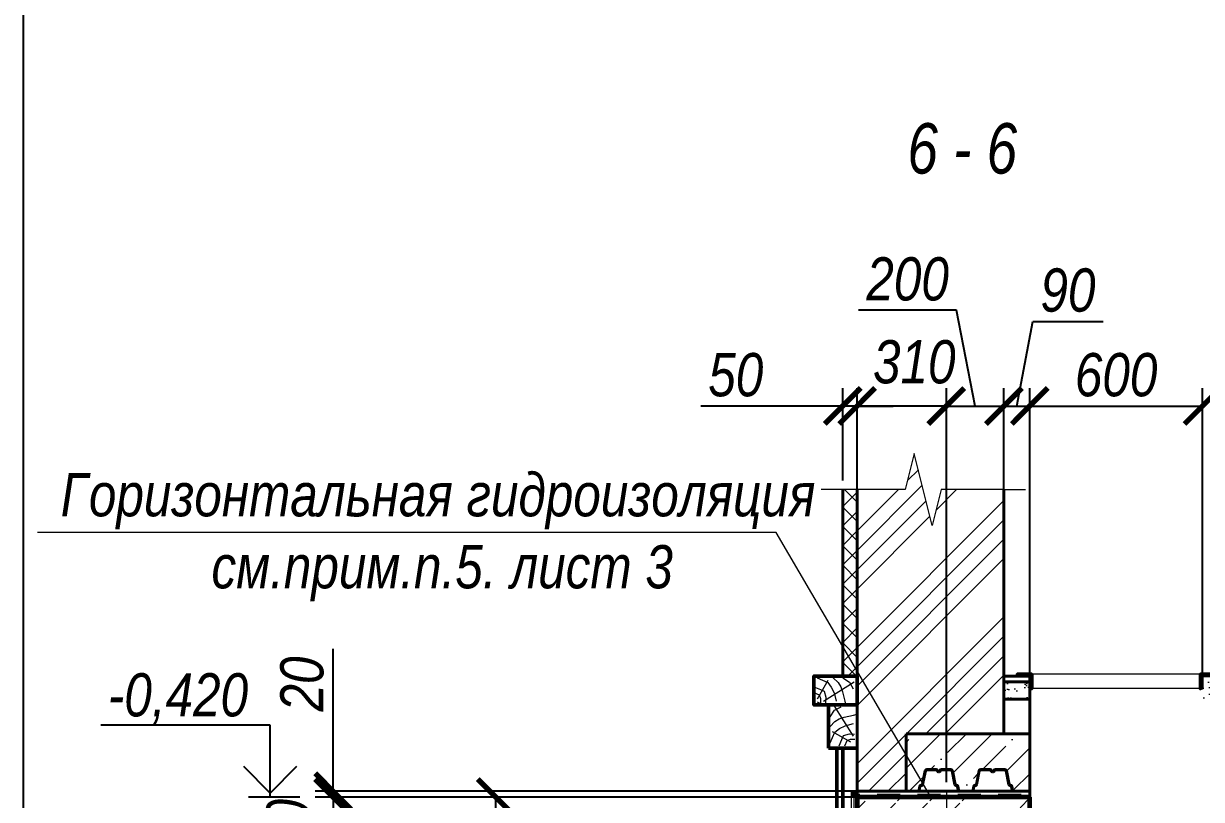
# Model space of a CAD drawing. Header units: millimetres. Extents: x 1582001 to 3303937, y 226471 to 491235.
# Drawn here: x 1878000 to 1886185, y 331470 to 336856 of the extents above; entities that cross this region are included whole.
import ezdxf

# ---------------------------------------------------------------- set-up
doc = ezdxf.new("R2010")
doc.units = ezdxf.units.MM
doc.linetypes.add('CENTER', pattern=[50.8, 31.75, -6.35, 6.35, -6.35])
doc.linetypes.add('CONTI', pattern=[0])
doc.layers.get('Defpoints').update_dxf_attribs({"color": 255, "lineweight": 30})
for name, color, linetype, lineweight in [('A-Wall-G', 22, 'Continuous', 50), ('Монолит', 234, 'Continuous', 60), ('Оси', 251, 'CENTER', 9), ('перекрытия', 7, 'Continuous', 40), ('Размеры', 7, 'Continuous', 18), ('Стены несущие', 7, 'Continuous', 40), ('Штриховка', 252, 'Continuous', 15)]:
    doc.layers.add(name, color=color, linetype=linetype, lineweight=lineweight)
doc.layers.add('Spezifikazia', color=250, linetype='Continuous')
doc.layers.add('Формуляр', color=138, linetype='Continuous')
doc.styles.get("Standard").update_dxf_attribs({"font": 'ARIALNI.TTF', "height": 300})
doc.styles.add('STYLE1', font='ARIALNI.TTF', dxfattribs={"height": 300})
doc.styles.add('Текст', font='ARIALNI.TTF')
doc.dimstyles.new('х2', dxfattribs={"dimscale": 100, "dimtxt": 2.5, "dimasz": 2.5, "dimexe": 1.25, "dimexo": 0.625, "dimtad": 1, "dimdec": 0, "dimlfac": 0.5, "dimtxsty": 'Standard', "dimblk": 'ARCHTICK', "dimcen": 2.5, "dimadec": 0, "dimazin": 0, "dimtfac": 1, "dimtdec": 0, "dimtmove": 0, "dimatfit": 3, "dimfxl": 0, "dimarcsym": 0})

# ---------------------------------------------------------------- blocks, each defined once
blk = doc.blocks.new('_ArchTick')
at = {"color": 0, "linetype": 'ByBlock', "const_width": 0.15}
blk.add_lwpolyline([(-0.5, -0.5), (0.5, 0.5)], dxfattribs=at)
blk = doc.blocks.new('*D2087')
at = {"layer": 'Defpoints', "color": 0, "lineweight": -3, "ltscale": 100, "transparency": 16777216}
for p in [(1883792.6, 331485.8), (1880151.8, 330825.8), (1880619.4, 330825.8)]:
    blk.add_point(p, dxfattribs=at)
at = {"layer": 'Размеры', "color": 0, "lineweight": -2, "ltscale": 100, "transparency": 16777216}
for p, q in [((1883730.1, 331485.8), (1880026.8, 331485.8)), ((1880151.8, 331485.8), (1880151.8, 330825.8)), ((1880556.9, 330825.8), (1880026.8, 330825.8))]:
    blk.add_line(p, q, dxfattribs=at)
at = {"layer": 'Размеры', "color": 0, "lineweight": -2, "ltscale": 100, "transparency": 16777216, "xscale": 250, "yscale": 250, "zscale": 250}
for p, rotation in [((1880151.8, 331485.8), 90), ((1880151.8, 330825.8), 270)]:
    blk.add_blockref('_ArchTick', p, dxfattribs=dict(at, rotation=rotation))
at = {"layer": 'Размеры', "color": 0, "ltscale": 100, "transparency": 16777216, "insert": (1879840, 331185.9), "char_height": 300, "attachment_point": 5, "rotation": 90}
blk.add_mtext('330', dxfattribs=at)
blk = doc.blocks.new('*D2088')
at = {"layer": 'Defpoints', "color": 0, "lineweight": -3, "ltscale": 100, "transparency": 16777216}
for p in [(1880151.8, 331525.8), (1883886.3, 331525.8), (1883886.3, 331485.8)]:
    blk.add_point(p, dxfattribs=at)
at = {"layer": 'Размеры', "color": 0, "lineweight": -2, "ltscale": 100, "transparency": 16777216}
for p, q in [((1880151.8, 331525.8), (1880151.8, 332516.1)), ((1883823.8, 331525.8), (1880026.8, 331525.8)), ((1880151.8, 331485.8), (1880151.8, 331525.8)), ((1883823.8, 331485.8), (1880026.8, 331485.8)), ((1880151.8, 331485.8), (1880151.8, 331235.8))]:
    blk.add_line(p, q, dxfattribs=at)
at = {"layer": 'Размеры', "color": 0, "lineweight": -2, "ltscale": 100, "transparency": 16777216, "xscale": 250, "yscale": 250, "zscale": 250}
for p, rotation in [((1880151.8, 331525.8), 270), ((1880151.8, 331485.8), 90)]:
    blk.add_blockref('_ArchTick', p, dxfattribs=dict(at, rotation=rotation))
at = {"layer": 'Размеры', "color": 0, "ltscale": 100, "transparency": 16777216, "insert": (1879936.1, 332271), "char_height": 300, "attachment_point": 5, "rotation": 90}
blk.add_mtext('20', dxfattribs=at)
blk = doc.blocks.new('*D2091')
at = {"layer": 'Defpoints', "color": 0, "lineweight": -3, "ltscale": 100, "transparency": 16777216}
for p in [(1881281.1, 331485.8), (1883847.5, 331485.8), (1882892.6, 328025.8)]:
    blk.add_point(p, dxfattribs=at)
at = {"layer": 'Размеры', "color": 0, "lineweight": -2, "ltscale": 100, "transparency": 16777216}
for p, q in [((1883785, 331485.8), (1881156.1, 331485.8)), ((1881281.1, 328025.8), (1881281.1, 331485.8)), ((1882830.1, 328025.8), (1881156.1, 328025.8))]:
    blk.add_line(p, q, dxfattribs=at)
at = {"layer": 'Размеры', "color": 0, "lineweight": -2, "ltscale": 100, "transparency": 16777216, "xscale": 250, "yscale": 250, "zscale": 250}
for p, rotation in [((1881281.1, 331485.8), 90), ((1881281.1, 328025.8), 270)]:
    blk.add_blockref('_ArchTick', p, dxfattribs=dict(at, rotation=rotation))
at = {"layer": 'Размеры', "color": 0, "ltscale": 100, "transparency": 16777216, "insert": (1881065.5, 329755.8), "char_height": 300, "attachment_point": 5, "rotation": 90}
blk.add_mtext('1730', dxfattribs=at)
blk = doc.blocks.new('*D2103')
at = {"layer": 'Defpoints', "color": 0, "lineweight": -3, "ltscale": 100, "transparency": 16777216}
for p in [(1884812.6, 334200.7), (1884812.6, 332773.4), (1884412.6, 331525.8)]:
    blk.add_point(p, dxfattribs=at)
at = {"layer": 'Размеры', "color": 0, "lineweight": -2, "ltscale": 100, "transparency": 16777216}
for p, q in [((1884484.3, 334865.7), (1883802.9, 334865.7)), ((1884612.6, 334200.7), (1884484.3, 334865.7)), ((1884412.6, 331588.3), (1884412.6, 334325.7)), ((1884812.6, 332835.9), (1884812.6, 334325.7)), ((1884412.6, 334200.7), (1884812.6, 334200.7))]:
    blk.add_line(p, q, dxfattribs=at)
at = {"layer": 'Размеры', "color": 0, "lineweight": -2, "ltscale": 100, "transparency": 16777216, "xscale": 250, "yscale": 250, "zscale": 250, "rotation": 180}
blk.add_blockref('_ArchTick', (1884412.6, 334200.7), dxfattribs=at)
at = {"layer": 'Размеры', "color": 0, "lineweight": -2, "ltscale": 100, "transparency": 16777216, "xscale": 250, "yscale": 250, "zscale": 250}
blk.add_blockref('_ArchTick', (1884812.6, 334200.7), dxfattribs=at)
at = {"layer": 'Размеры', "color": 0, "ltscale": 100, "transparency": 16777216, "insert": (1884143.6, 335081.4), "char_height": 300, "attachment_point": 5}
blk.add_mtext('200', dxfattribs=at)
blk = doc.blocks.new('*D2104')
at = {"layer": 'Defpoints', "color": 0, "lineweight": -3, "ltscale": 100, "transparency": 16777216}
for p in [(1883792.6, 334200.7), (1883792.6, 333372.4), (1884412.6, 333278.9)]:
    blk.add_point(p, dxfattribs=at)
at = {"layer": 'Размеры', "color": 0, "lineweight": -2, "ltscale": 100, "transparency": 16777216}
for p, q in [((1883792.6, 333434.9), (1883792.6, 334325.7)), ((1884412.6, 333341.4), (1884412.6, 334325.7)), ((1884412.6, 334200.7), (1883792.6, 334200.7))]:
    blk.add_line(p, q, dxfattribs=at)
at = {"layer": 'Размеры', "color": 0, "lineweight": -2, "ltscale": 100, "transparency": 16777216, "xscale": 250, "yscale": 250, "zscale": 250, "rotation": 180}
blk.add_blockref('_ArchTick', (1883792.6, 334200.7), dxfattribs=at)
at = {"layer": 'Размеры', "color": 0, "lineweight": -2, "ltscale": 100, "transparency": 16777216, "xscale": 250, "yscale": 250, "zscale": 250}
blk.add_blockref('_ArchTick', (1884412.6, 334200.7), dxfattribs=at)
at = {"layer": 'Размеры', "color": 0, "ltscale": 100, "transparency": 16777216, "insert": (1884189.7, 334505.9), "char_height": 300, "attachment_point": 5}
blk.add_mtext('310', dxfattribs=at)
blk = doc.blocks.new('*D2105')
at = {"layer": 'Defpoints', "color": 0, "lineweight": -3, "ltscale": 100, "transparency": 16777216}
for p in [(1883692.6, 334200.7), (1883692.6, 333621), (1883792.6, 333621)]:
    blk.add_point(p, dxfattribs=at)
at = {"layer": 'Размеры', "color": 0, "lineweight": -2, "ltscale": 100, "transparency": 16777216}
for p, q in [((1883692.6, 333683.5), (1883692.6, 334325.7)), ((1883792.6, 333683.5), (1883792.6, 334325.7)), ((1883692.6, 334200.7), (1882706, 334200.7)), ((1883792.6, 334200.7), (1883692.6, 334200.7)), ((1883792.6, 334200.7), (1884042.6, 334200.7))]:
    blk.add_line(p, q, dxfattribs=at)
at = {"layer": 'Размеры', "color": 0, "lineweight": -2, "ltscale": 100, "transparency": 16777216, "xscale": 250, "yscale": 250, "zscale": 250}
blk.add_blockref('_ArchTick', (1883692.6, 334200.7), dxfattribs=at)
at = {"layer": 'Размеры', "color": 0, "lineweight": -2, "ltscale": 100, "transparency": 16777216, "xscale": 250, "yscale": 250, "zscale": 250, "rotation": 180}
blk.add_blockref('_ArchTick', (1883792.6, 334200.7), dxfattribs=at)
at = {"layer": 'Размеры', "color": 0, "ltscale": 100, "transparency": 16777216, "insert": (1882949.3, 334416.3), "char_height": 300, "attachment_point": 5}
blk.add_mtext('50', dxfattribs=at)
blk = doc.blocks.new('1')
at = {"layer": 'перекрытия', "lineweight": 40, "ltscale": 100}
for p, q in [((132.3, 142.3), (113.5, 46.8)), ((134, 141.9), (115.3, 46.5)), ((209.6, 151.8), (143.9, 151.8)), ((209.6, 150), (143.9, 150)), ((229.8, 137.8), (225.5, 137.8)), ((229.8, 136), (225.5, 136)), ((311.4, 151.8), (245.6, 151.8)), ((311.4, 150), (245.6, 150)), ((321.2, 141.9), (340, 46.5)), ((323, 142.3), (341.8, 46.8)), ((507.3, 142.3), (488.5, 46.8)), ((509, 141.9), (490.3, 46.5)), ((584.6, 151.8), (518.9, 151.8)), ((584.6, 150), (518.9, 150)), ((604.8, 137.8), (600.5, 137.8)), ((604.8, 136), (600.5, 136)), ((686.4, 151.8), (620.6, 151.8)), ((686.4, 150), (620.6, 150)), ((696.2, 141.9), (715, 46.5)), ((698, 142.3), (716.8, 46.8)), ((0, 1.8), (80.3, 1.8)), ((95, 33.9), (90.3, 10)), ((96.7, 33.5), (92, 9.7)), ((107.4, 41.8), (104.6, 41.8)), ((107.4, 40), (104.6, 40)), ((347.8, 41.8), (350.7, 41.8)), ((347.8, 40), (350.7, 40)), ((358.5, 33.5), (363.2, 9.7)), ((360.3, 33.9), (365, 10)), ((375, 1.8), (455.3, 1.8)), ((375, 0), (455.3, 0)), ((470, 33.9), (465.3, 10)), ((470, 33.9), (465.3, 10)), ((471.7, 33.5), (467, 9.7)), ((471.7, 33.5), (467, 9.7)), ((482.4, 41.8), (479.6, 41.8)), ((482.4, 41.8), (479.6, 41.8)), ((482.4, 40), (479.6, 40)), ((482.4, 40), (479.6, 40)), ((722.8, 41.8), (725.7, 41.8)), ((722.8, 40), (725.7, 40)), ((733.5, 33.5), (738.2, 9.7)), ((735.3, 33.9), (740, 10)), ((750, 1.8), (830.3, 1.8)), ((750, 0), (830.3, 0))]:
    blk.add_line(p, q, dxfattribs=at)
for centre, radius, start, end in [((143.9, 140), 11.8, 90, 168.87383), ((143.9, 140), 10, 90, 168.87383), ((209.6, 142), 9.8, 7.18076, 90), ((209.6, 142), 8, 7.18076, 90), ((225.5, 144), 8, 187.18076, 270), ((225.5, 144), 6.2, 187.18076, 270), ((229.8, 144), 6.2, 270, 352.81924), ((229.8, 144), 8, 270, 352.81924), ((245.6, 142), 9.8, 90, 172.81924), ((245.6, 142), 8, 90, 172.81924), ((311.4, 140), 11.8, 11.12617, 90), ((311.4, 140), 10, 11.12617, 90), ((518.9, 140), 11.8, 90, 168.87383), ((518.9, 140), 10, 90, 168.87383), ((584.6, 142), 9.8, 7.18076, 90), ((584.6, 142), 8, 7.18076, 90), ((600.5, 144), 8, 187.18076, 270), ((600.5, 144), 6.2, 187.18076, 270), ((604.8, 144), 6.2, 270, 352.81924), ((604.8, 144), 8, 270, 352.81924), ((620.6, 142), 9.8, 90, 172.81924), ((620.6, 142), 8, 90, 172.81924), ((686.4, 140), 11.8, 11.12617, 90), ((686.4, 140), 10, 11.12617, 90), ((80.3, 12), 10.2, 270, 348.87383), ((80.3, 12), 12, 270, 348.87383), ((104.6, 32), 9.8, 90, 168.87383), ((104.6, 32), 8, 90, 168.87383), ((107.4, 48), 6.2, 270, 348.87383), ((107.4, 48), 8, 270, 348.87383), ((347.8, 48), 8, 191.12617, 270), ((347.8, 48), 6.2, 191.12617, 270), ((350.7, 32), 9.8, 11.12617, 90), ((350.7, 32), 8, 11.12617, 90), ((375, 12), 12, 191.12617, 270), ((375, 12), 10.2, 191.12617, 270), ((455.3, 12), 10.2, 270, 348.87383), ((455.3, 12), 10.2, 270, 348.87383), ((455.3, 12), 12, 270, 348.87383), ((455.3, 12), 12, 270, 348.87383), ((479.6, 32), 9.8, 90, 168.87383), ((479.6, 32), 9.8, 90, 168.87383), ((479.6, 32), 8, 90, 168.87383), ((479.6, 32), 8, 90, 168.87383), ((482.4, 48), 6.2, 270, 348.87383), ((482.4, 48), 6.2, 270, 348.87383), ((482.4, 48), 8, 270, 348.87383), ((482.4, 48), 8, 270, 348.87383), ((722.8, 48), 8, 191.12617, 270), ((722.8, 48), 6.2, 191.12617, 270), ((725.7, 32), 9.8, 11.12617, 90), ((725.7, 32), 8, 11.12617, 90), ((750, 12), 12, 191.12617, 270), ((750, 12), 10.2, 191.12617, 270)]:
    blk.add_arc(centre, radius, start, end, dxfattribs=at)
blk = doc.blocks.new('*D2111')
at = {"layer": 'Defpoints', "color": 0, "lineweight": -3, "ltscale": 100, "transparency": 16777216}
for p in [(1884992.3, 334200.7), (1884812.6, 332285.8), (1884992.3, 332165.8)]:
    blk.add_point(p, dxfattribs=at)
at = {"layer": 'Размеры', "color": 0, "lineweight": -2, "ltscale": 100, "transparency": 16777216}
for p, q in [((1884902.5, 334200.7), (1885014, 334788.2)), ((1885014, 334788.2), (1885501.4, 334788.2)), ((1884812.6, 332348.3), (1884812.6, 334325.7)), ((1884992.3, 332228.3), (1884992.3, 334325.7)), ((1884812.6, 334200.7), (1884992.3, 334200.7))]:
    blk.add_line(p, q, dxfattribs=at)
at = {"layer": 'Размеры', "color": 0, "lineweight": -2, "ltscale": 100, "transparency": 16777216, "xscale": 250, "yscale": 250, "zscale": 250, "rotation": 180}
blk.add_blockref('_ArchTick', (1884812.6, 334200.7), dxfattribs=at)
at = {"layer": 'Размеры', "color": 0, "lineweight": -2, "ltscale": 100, "transparency": 16777216, "xscale": 250, "yscale": 250, "zscale": 250}
blk.add_blockref('_ArchTick', (1884992.3, 334200.7), dxfattribs=at)
at = {"layer": 'Размеры', "color": 0, "ltscale": 100, "transparency": 16777216, "insert": (1885257.7, 335003.9), "char_height": 300, "attachment_point": 5}
blk.add_mtext('90', dxfattribs=at)
blk = doc.blocks.new('*D2112')
at = {"layer": 'Defpoints', "color": 0, "lineweight": -3, "ltscale": 100, "transparency": 16777216}
for p in [(1886192.3, 334200.7), (1884992.3, 332204.4), (1886192.3, 332204.4)]:
    blk.add_point(p, dxfattribs=at)
at = {"layer": 'Размеры', "color": 0, "lineweight": -2, "ltscale": 100, "transparency": 16777216}
for p, q in [((1884992.3, 332266.9), (1884992.3, 334325.7)), ((1886192.3, 332266.9), (1886192.3, 334325.7)), ((1884992.3, 334200.7), (1886192.3, 334200.7))]:
    blk.add_line(p, q, dxfattribs=at)
at = {"layer": 'Размеры', "color": 0, "lineweight": -2, "ltscale": 100, "transparency": 16777216, "xscale": 250, "yscale": 250, "zscale": 250, "rotation": 180}
blk.add_blockref('_ArchTick', (1884992.3, 334200.7), dxfattribs=at)
at = {"layer": 'Размеры', "color": 0, "lineweight": -2, "ltscale": 100, "transparency": 16777216, "xscale": 250, "yscale": 250, "zscale": 250}
blk.add_blockref('_ArchTick', (1886192.3, 334200.7), dxfattribs=at)
at = {"layer": 'Размеры', "color": 0, "ltscale": 100, "transparency": 16777216, "insert": (1885592.3, 334416.3), "char_height": 300, "attachment_point": 5}
blk.add_mtext('600', dxfattribs=at)

msp = doc.modelspace()

# ---------------------------------------------------------------- hatches: boundary and pattern name
at = {"layer": 'Размеры', "ltscale": 100}
h = msp.add_hatch(dxfattribs=at)
h.set_pattern_fill('ANSI34', color=256, scale=30, style=0)
h.set_pattern_definition([(45, (351703.83, 53182.15), (-404.11153, 404.11153), []), (45, (351838.54, 53182.15), (-404.11153, 404.11153), []), (45, (351973.24, 53182.15), (-404.11153, 404.11153), []), (45, (352107.94, 53182.15), (-404.11153, 404.11153), [])])
h.paths.add_polyline_path([(1883792.6, 331525.8), (1884132.6, 331525.8), (1884132.6, 331925.8), (1884812.6, 331925.8), (1884812.6, 333621), (1884377.6, 333621), (1884315.1, 333371), (1884190.1, 333871), (1884127.6, 333621), (1883792.6, 333621)])
h = msp.add_hatch(dxfattribs=at)
h.set_pattern_fill('ANSI37', color=256, scale=30, style=0)
h.set_pattern_definition([(45, (351703.83, 53182.15), (-67.351921, 67.351921), []), (135, (351703.83, 53182.15), (-67.351921, -67.351921), [])])
h.paths.add_polyline_path([(1883792.6, 333621), (1883692.6, 333621), (1883692.6, 332325.8), (1883792.6, 332325.8)])
h = msp.add_hatch(dxfattribs=at)
h.set_pattern_fill('AR-SAND', color=256, scale=2, style=0)
h.set_pattern_definition([(37.5, (351703.83, 53182.146), (-3.2000626, 97.8826475), [0, -77.216, 0, -86.36, 0, -82.55]), (7.5, (351703.83, 53182.15), (89.904657, 143.36502), [0, -41.656, 0, -69.596, 0, -26.67]), (327.5, (351641.35, 53182.15), (158.198474, 0.287437), [0, -25.4, 0, -91.44, 0, -119.38]), (317.5, (351641.35, 53182.15), (152.71129, 44.585865), [0, -12.7, 0, -59.944, 0, -68.58])])
h.paths.add_polyline_path([(1886192.3, 332285.8), (1886192.3, 332165.8), (1886350.3, 332165.8), (1886350.3, 332285.8)])
h.paths.add_polyline_path([(1884992.3, 332165.8), (1884992.3, 332285.8), (1884812.6, 332285.8), (1884812.6, 332165.8)])
h = msp.add_hatch(dxfattribs=at)
h.set_pattern_fill('ANSI35', color=256, scale=40, style=0)
h.set_pattern_definition([(45, (353062.37, 53182.15), (-179.605122, 179.605122), []), (45, (353241.98, 53182.15), (-179.605122, 179.605122), [317.5, -63.5, 0, -63.5])])
h.paths.add_polyline_path([(1884992.3, 331601.8), (1884992.3, 331925.8), (1884132.6, 331925.8), (1884132.6, 331527.6), (1884212.9, 331527.6), (1884264.6, 331666.3), (1884276.5, 331677.6), (1884446.3, 331677.4), (1884455.6, 331668.1), (1884507.6, 331527.6), (1884587.9, 331527.6), (1884639.9, 331668.1), (1884651.5, 331677.6), (1884819, 331677.6), (1884826.5, 331674.9), (1884882.6, 331527.6), (1884962.9, 331527.6)])
at = {"layer": 'Размеры', "linetype": 'Continuous', "ltscale": 20}
for points in [[(1883792.6, 331485.8), (1883752.6, 331485.8), (1883752.6, 331525.8), (1883792.6, 331485.8)], [(1883792.6, 331485.8), (1883792.6, 331525.8), (1883752.6, 331525.8), (1883792.6, 331485.8)]]:
    msp.add_hatch(color=256, dxfattribs=at).paths.add_polyline_path(points, flags=0)
at = {"layer": 'Размеры', "ltscale": 100}
h = msp.add_hatch(dxfattribs=at)
h.set_pattern_fill('ANSI35', color=256, scale=50, style=0)
h.set_pattern_definition([(45, (351703.83, 53182.15), (-224.5064, 224.5064), []), (45, (351928.34, 53182.15), (-224.5064, 224.5064), [396.875, -79.375, 0, -79.375])])
h.paths.add_polyline_path([(1884412.6, 331443.8), (1884412.6, 330933.8), (1884888.6, 330933.8, -0.414214), (1884876.6, 330945.8, -1), (1884900.6, 330945.8), (1884900.6, 331425.8, -1), (1884876.6, 331425.8, -0.414214), (1884888.6, 331437.8), (1884888.6, 331443.8)], flags=17)
h.paths.add_polyline_path([(1883884.6, 330945.8, -1), (1883908.6, 330945.8, -0.414214), (1883896.6, 330933.8), (1884412.6, 330933.8), (1884412.6, 331443.8), (1883925.5, 331443.8, -0.140388), (1883930.6, 331425.8), (1883930.6, 331407.8), (1883944.6, 331407.8), (1883944.6, 331391.8), (1883930.6, 331391.8), (1883930.6, 331377.8), (1883914.6, 331377.8), (1883914.6, 331391.8), (1883896.6, 331391.8, -0.090423), (1883884.6, 331394)], flags=17)
h.paths.add_polyline_path([(1884412.6, 330696.9), (1884412.6, 330917.8), (1883896.6, 330917.8, -0.090423), (1883884.6, 330920), (1883884.6, 330719.6, -0.090423), (1883896.6, 330721.8), (1883944.6, 330721.8), (1883944.6, 330705.8), (1883896.6, 330705.8), (1883896.6, 330699.8, -0.414214), (1883908.6, 330687.8, -0.414214), (1883896.6, 330675.8), (1883896.6, 330669.8)], flags=17)
h.paths.add_polyline_path([(1884888.6, 330721.8, -0.090423), (1884900.6, 330719.6), (1884900.6, 330920, -0.090423), (1884888.6, 330917.8), (1884412.6, 330917.8), (1884412.6, 330696.9)], flags=17)
h.paths.add_polyline_path([(1884412.6, 329896.9), (1884888.6, 329921.8, -0.090423), (1884900.6, 329919.6), (1884900.6, 330287.8, -1), (1884876.6, 330287.8, -1), (1884900.6, 330287.8), (1884900.6, 330656, -0.090423), (1884888.6, 330653.8), (1884840.6, 330653.8), (1884840.6, 330669.8), (1884888.6, 330669.8), (1884888.6, 330675.8, -0.414214), (1884876.6, 330687.8, -0.414214), (1884888.6, 330699.8), (1884888.6, 330705.8), (1884412.6, 330680.9)], flags=17)
h.paths.add_polyline_path([(1884412.6, 330680.9), (1883896.6, 330653.8, -0.090423), (1883884.6, 330656), (1883884.6, 330287.8, -1), (1883908.6, 330287.8, -1), (1883884.6, 330287.8), (1883884.6, 329919.6, -0.090423), (1883896.6, 329921.8), (1883944.6, 329921.8), (1883944.6, 329905.8), (1883896.6, 329905.8), (1883896.6, 329899.8, -0.414214), (1883908.6, 329887.8, -0.414214), (1883896.6, 329875.8), (1883896.6, 329869.8), (1884412.6, 329896.9)], flags=17)
h.paths.add_polyline_path([(1884412.6, 329096.9), (1884412.6, 329880.9), (1883896.6, 329853.8, -0.090423), (1883884.6, 329856), (1883884.6, 329487.8, -1), (1883908.6, 329487.8, -1), (1883884.6, 329487.8), (1883884.6, 329119.6, -0.090423), (1883896.6, 329121.8), (1883944.6, 329121.8), (1883944.6, 329105.8), (1883896.6, 329105.8), (1883896.6, 329099.8, -0.414214), (1883908.6, 329087.8, -0.414214), (1883896.6, 329075.8), (1883896.6, 329069.8)], flags=17)
h.paths.add_polyline_path([(1884888.6, 329121.8, -0.090423), (1884900.6, 329119.6), (1884900.6, 329487.8, -1), (1884876.6, 329487.8, -1), (1884900.6, 329487.8), (1884900.6, 329856, -0.090423), (1884888.6, 329853.8), (1884840.6, 329853.8), (1884840.6, 329869.8), (1884888.6, 329869.8), (1884888.6, 329875.8, -0.414214), (1884876.6, 329887.8, -0.414214), (1884888.6, 329899.8), (1884888.6, 329905.8), (1884412.6, 329880.9), (1884412.6, 329096.9)], flags=17)
h.paths.add_polyline_path([(1884412.6, 329080.9), (1884412.6, 328296.9), (1884888.6, 328321.8, -0.090423), (1884900.6, 328319.6), (1884900.6, 328687.8, -1), (1884876.6, 328687.8, -1), (1884900.6, 328687.8), (1884900.6, 329056, -0.090423), (1884888.6, 329053.8), (1884840.6, 329053.8), (1884840.6, 329069.8), (1884888.6, 329069.8), (1884888.6, 329075.8, -0.414214), (1884876.6, 329087.8, -0.414214), (1884888.6, 329099.8), (1884888.6, 329105.8)], flags=17)
h.paths.add_polyline_path([(1884412.6, 329080.9), (1883896.6, 329053.8, -0.090423), (1883884.6, 329056), (1883884.6, 328687.8, -1), (1883908.6, 328687.8, -1), (1883884.6, 328687.8), (1883884.6, 328319.6, -0.090423), (1883896.6, 328321.8), (1883944.6, 328321.8), (1883944.6, 328305.8), (1883896.6, 328305.8), (1883896.6, 328299.8, -0.414214), (1883908.6, 328287.8, -0.414214), (1883896.6, 328275.8), (1883896.6, 328269.8), (1884412.6, 328296.9)], flags=17)
h.paths.add_polyline_path([(1883896.6, 328253.8, -0.090423), (1883884.6, 328256), (1883884.6, 327971.8), (1884412.6, 327971.8), (1884412.6, 328280.9)], flags=17)
h.paths.add_polyline_path([(1884412.6, 328280.9), (1884412.6, 327971.8), (1884900.6, 327971.8), (1884900.6, 328256, -0.090423), (1884888.6, 328253.8), (1884840.6, 328253.8), (1884840.6, 328269.8), (1884888.6, 328269.8), (1884888.6, 328275.8, -0.414214), (1884876.6, 328287.8, -0.414214), (1884888.6, 328299.8), (1884888.6, 328305.8)], flags=17)
h.paths.add_polyline_path([(1885380.6, 327927.8, -0.414214), (1885392.6, 327939.8), (1884992.6, 327939.8, -0.414214), (1885004.6, 327927.8, -1), (1884980.6, 327927.8, -0.414214), (1884992.6, 327939.8), (1884924.6, 327939.8), (1884924.6, 327325.8), (1884900.6, 327325.8), (1884900.6, 327939.8), (1884592.6, 327939.8, -0.414214), (1884604.6, 327927.8, -1), (1884580.6, 327927.8, -0.414214), (1884592.6, 327939.8), (1884412.6, 327939.8), (1884412.6, 327311.8), (1884592.6, 327311.8, -0.414214), (1884580.6, 327323.8, -1), (1884604.6, 327323.8, -0.414214), (1884592.6, 327311.8), (1884992.6, 327311.8, -0.414214), (1884980.6, 327323.8, -1), (1885004.6, 327323.8, -0.414214), (1884992.6, 327311.8), (1885392.6, 327311.8, -0.414214), (1885380.6, 327323.8, -1), (1885404.6, 327323.8, -0.414214), (1885392.6, 327311.8), (1885792.6, 327311.8, -0.414214), (1885780.6, 327323.8, -1), (1885804.6, 327323.8, -0.414214), (1885792.6, 327311.8), (1885856.4, 327311.8), (1885856.4, 327279.8), (1884412.6, 327279.8), (1884412.6, 327225.8), (1885892.6, 327225.8), (1885892.6, 328025.8), (1884992.6, 328025.8), (1884992.6, 331485.8), (1884412.6, 331485.8), (1884412.6, 331459.8), (1884888.6, 331459.8, -0.090423), (1884900.6, 331457.6), (1884900.6, 331465.8), (1884924.6, 331465.8), (1884924.6, 327971.8), (1885852.6, 327971.8), (1885852.6, 327939.8), (1885792.6, 327939.8, -0.414214), (1885804.6, 327927.8, -1), (1885780.6, 327927.8, -0.414214), (1885792.6, 327939.8), (1885392.6, 327939.8, -0.414214), (1885404.6, 327927.8, -1)])
h.paths.add_polyline_path([(1884180.6, 327927.8, -0.414214), (1884192.6, 327939.8), (1883884.6, 327939.8), (1883884.6, 327325.8), (1883860.6, 327325.8), (1883860.6, 327939.8), (1883792.6, 327939.8, -0.414214), (1883804.6, 327927.8, -1), (1883780.6, 327927.8, -0.414214), (1883792.6, 327939.8), (1883392.6, 327939.8, -0.414214), (1883404.6, 327927.8, -1), (1883380.6, 327927.8, -0.414214), (1883392.6, 327939.8), (1882992.6, 327939.8, -0.414214), (1883004.6, 327927.8, -1), (1882980.6, 327927.8, -0.414214), (1882992.6, 327939.8), (1882932.6, 327939.8), (1882932.6, 327971.8), (1883860.6, 327971.8), (1883860.6, 331465.8), (1883884.6, 331465.8), (1883884.6, 331457.6, -0.090423), (1883896.6, 331459.8), (1884412.6, 331459.8), (1884412.6, 331485.8), (1883792.6, 331485.8), (1883792.6, 328025.8), (1882892.6, 328025.8), (1882892.6, 327225.8), (1884412.6, 327225.8), (1884412.6, 327279.8), (1882936.4, 327279.8), (1882936.4, 327311.8), (1882992.6, 327311.8, -0.414214), (1882980.6, 327323.8, -1), (1883004.6, 327323.8, -0.414214), (1882992.6, 327311.8), (1883392.6, 327311.8, -0.414214), (1883380.6, 327323.8, -1), (1883404.6, 327323.8, -0.414214), (1883392.6, 327311.8), (1883792.6, 327311.8, -0.414214), (1883780.6, 327323.8, -1), (1883804.6, 327323.8, -0.414214), (1883792.6, 327311.8), (1884192.6, 327311.8, -0.414214), (1884180.6, 327323.8, -1), (1884204.6, 327323.8, -0.414214), (1884192.6, 327311.8), (1884412.6, 327311.8), (1884412.6, 327939.8), (1884192.6, 327939.8, -0.414214), (1884204.6, 327927.8, -1)])
h.paths.add_polyline_path([(1884053.3, 329839.8), (1884756, 329839.8), (1884756, 329383.5), (1884053.3, 329383.5)], flags=9)

# ---------------------------------------------------------------- linework, layer by layer
at = {"layer": 'A-Wall-G', "ltscale": 100}
for p, q in [((1883792.6, 332125.8), (1883492.6, 332125.8)), ((1883792.6, 332125.8), (1883492.6, 332125.8)), ((1883592.6, 332125.8), (1883592.6, 331825.8)), ((1883592.6, 332125.8), (1883592.6, 331825.8)), ((1883592.6, 331825.8), (1883792.6, 331825.8)), ((1883592.6, 331825.8), (1883792.6, 331825.8)), ((1883652.6, 331825.8), (1883652.6, 331159.2)), ((1883692.6, 331825.8), (1883692.6, 331525.8)), ((1883692.6, 331825.8), (1883692.6, 331159.2))]:
    msp.add_line(p, q, dxfattribs=at)
msp.add_lwpolyline([(1883792.6, 332125.8), (1883492.6, 332125.8), (1883492.6, 332325.8), (1883792.6, 332325.8), (1883792.6, 332125.8)], dxfattribs=at)
msp.add_lwpolyline([(1883792.6, 332125.8), (1883492.6, 332125.8), (1883492.6, 332325.8), (1883792.6, 332325.8), (1883792.6, 332125.8)], dxfattribs=at)
at = {"layer": 'A-Wall-G', "color": 0, "ltscale": 100}
for points in [[(1885005.6, 332239), (1885005.6, 332339), (1884905.6, 332339), (1884905.6, 332339, 0.414214), (1884915.6, 332329), (1884985.6, 332329, -0.414214), (1884995.6, 332319), (1884995.6, 332249, 0.414214), (1885005.6, 332239), (1885005.6, 332239)], [(1886178.2, 332239), (1886178.2, 332339), (1886278.2, 332339), (1886278.2, 332339, -0.414214), (1886268.2, 332329), (1886198.2, 332329, 0.414214), (1886188.2, 332319), (1886188.2, 332249, -0.414214), (1886178.2, 332239), (1886178.2, 332239)]]:
    msp.add_lwpolyline(points, format="xyb", dxfattribs=at)
at = {"layer": 'Монолит'}
for p, q in [((1883792.6, 331485.8), (1883792.6, 328025.8)), ((1884992.6, 331485.8), (1883792.6, 331485.8)), ((1884992.6, 328025.8), (1884992.6, 331485.8))]:
    msp.add_line(p, q, dxfattribs=at)
at = {"layer": 'Оси', "ltscale": 20}
msp.add_line((1884412.6, 331525.8), (1884412.6, 323826.1), dxfattribs=at)
at = {"layer": 'Размеры', "linetype": 'Continuous', "ltscale": 50}
for p, q in [((1883692.6, 333621), (1883542.6, 333621)), ((1884812.6, 333621), (1884962.6, 333621))]:
    msp.add_line(p, q, dxfattribs=at)
at = {"layer": 'Размеры', "lineweight": 9, "ltscale": 100}
for p, q in [((1883229.4, 333323.8), (1878096.8, 333323.8)), ((1884292.6, 331505.8), (1883229.4, 333323.8))]:
    msp.add_line(p, q, dxfattribs=at)
at = {"layer": 'Размеры', "ltscale": 100}
for p, q in [((1886178.2, 332339), (1884905.6, 332339)), ((1886178.2, 332239), (1884992.3, 332239))]:
    msp.add_line(p, q, dxfattribs=at)
at = {"layer": 'Размеры', "linetype": 'Continuous', "lineweight": 25, "ltscale": 100}
for p, q in [((1879714, 331985.8), (1878536.2, 331985.8)), ((1879714, 331485.8), (1879714, 331985.8)), ((1879528.1, 331700), (1879714, 331514.1)), ((1879714, 331514.1), (1879899.8, 331700)), ((1879919.3, 331485.8), (1879564, 331485.8))]:
    msp.add_line(p, q, dxfattribs=at)
at = {"layer": 'Размеры', "linetype": 'Continuous', "ltscale": 20}
for p, q in [((1883752.6, 328025.8), (1883752.6, 331525.8)), ((1883752.6, 331525.8), (1884992.3, 331525.8)), ((1883792.6, 331505.8), (1883812.6, 331505.8)), ((1883932.6, 331505.8), (1884092.6, 331505.8)), ((1884212.6, 331505.8), (1884372.6, 331505.8)), ((1884492.6, 331505.8), (1884652.6, 331505.8)), ((1884772.6, 331505.8), (1884932.6, 331505.8)), ((1883772.6, 331385.8), (1883772.6, 331485.8)), ((1883792.6, 328025.8), (1883792.6, 331485.8)), ((1883792.6, 331485.8), (1884992.3, 331485.8))]:
    msp.add_line(p, q, dxfattribs=at)
at = {"layer": 'Размеры', "linetype": 'Continuous', "ltscale": 50}
msp.add_lwpolyline([(1884812.6, 333621), (1884377.6, 333621), (1884315.1, 333371), (1884190.1, 333871), (1884127.6, 333621), (1883692.6, 333621)], dxfattribs=at)
at = {"layer": 'Стены несущие'}
for p, q in [((1883692.6, 332325.8), (1883692.6, 333621)), ((1883792.6, 331485.8), (1883792.6, 333621)), ((1884812.6, 331925.8), (1884812.6, 333621)), ((1884812.6, 332325.8), (1884992.3, 332325.8)), ((1884992.3, 331525.8), (1884992.3, 332325.8)), ((1884812.6, 332285.8), (1884992.3, 332285.8)), ((1884812.6, 332165.8), (1884992.3, 332165.8)), ((1884132.6, 331525.8), (1884132.6, 331925.8)), ((1884132.6, 331925.8), (1884992.3, 331925.8)), ((1884132.6, 331525.8), (1883792.6, 331525.8)), ((1884132.6, 331525.8), (1884992.3, 331525.8)), ((1884992.3, 331485.8), (1884992.3, 331525.8))]:
    msp.add_line(p, q, dxfattribs=at)
at = {"layer": 'Формуляр', "color": 0}
msp.add_lwpolyline([(1878000.3, 321455), (1878000.3, 350144.9), (1917500.3, 350144.9), (1917500.3, 321455)], close=True, dxfattribs=at)
at = {"layer": 'Штриховка', "linetype": 'CONTI', "ltscale": 20}
for p, q in [((1883514.5, 332313.4), (1883588.5, 332281.5)), ((1883514.5, 332313.4), (1883588.5, 332281.5)), ((1883627, 332313.4), (1883661.4, 332281.5)), ((1883627, 332313.4), (1883661.4, 332281.5)), ((1883694.3, 332313.4), (1883740.3, 332282.9)), ((1883694.3, 332313.4), (1883740.3, 332282.9)), ((1883492.1, 332251.3), (1883537.5, 332232.6)), ((1883492.1, 332251.3), (1883537.5, 332232.6)), ((1883518.4, 332169), (1883590.9, 332296.7)), ((1883518.4, 332169), (1883590.9, 332296.7)), ((1883537.5, 332232.6), (1883564, 332221.6)), ((1883537.5, 332232.6), (1883564, 332221.6)), ((1883558.7, 332150.7), (1883773.1, 332285.3)), ((1883558.7, 332150.7), (1883773.1, 332285.3)), ((1883588.5, 332281.5), (1883612.4, 332248.2)), ((1883588.5, 332281.5), (1883612.4, 332248.2)), ((1883612.4, 332248.2), (1883632.2, 332209.7)), ((1883612.4, 332248.2), (1883632.2, 332209.7)), ((1883661.4, 332281.5), (1883679.1, 332250.3)), ((1883661.4, 332281.5), (1883679.1, 332250.3)), ((1883679.1, 332250.3), (1883692.1, 332215.9)), ((1883679.1, 332250.3), (1883692.1, 332215.9)), ((1883740.3, 332282.9), (1883764.1, 332236.9)), ((1883740.3, 332282.9), (1883764.1, 332236.9)), ((1883492.1, 332211.5), (1883529.1, 332196.2)), ((1883492.1, 332211.5), (1883529.1, 332196.2)), ((1883514.5, 332146.2), (1883553.4, 332125.8)), ((1883514.5, 332146.2), (1883553.4, 332125.8)), ((1883529.1, 332196.2), (1883538.5, 332171.2)), ((1883529.1, 332196.2), (1883538.5, 332171.2)), ((1883538.5, 332171.2), (1883538.5, 332141)), ((1883538.5, 332171.2), (1883538.5, 332141)), ((1883564, 332221.6), (1883574.9, 332179.5)), ((1883564, 332221.6), (1883574.9, 332179.5)), ((1883574.9, 332179.5), (1883573.9, 332143.1)), ((1883574.9, 332179.5), (1883573.9, 332143.1)), ((1883573.9, 332143.1), (1883573.9, 332125.8)), ((1883573.9, 332143.1), (1883573.9, 332125.8)), ((1883632.2, 332209.7), (1883647.8, 332151.4)), ((1883632.2, 332209.7), (1883647.8, 332151.4)), ((1883692.1, 332215.9), (1883706.6, 332151.5)), ((1883692.1, 332215.9), (1883706.6, 332151.5)), ((1883706.6, 332151.5), (1883711.4, 332125.8)), ((1883706.6, 332151.5), (1883711.4, 332125.8)), ((1883538.5, 332141), (1883535.2, 332125.8)), ((1883538.5, 332141), (1883535.2, 332125.8)), ((1883605, 332043.3), (1883635.6, 332089.3)), ((1883605, 332043.3), (1883635.6, 332089.3)), ((1883767.8, 331907.8), (1883633.1, 332122.2)), ((1883767.8, 331907.8), (1883633.1, 332122.2)), ((1883635.6, 332089.3), (1883681.6, 332113.1)), ((1883635.6, 332089.3), (1883681.6, 332113.1)), ((1883605, 331976), (1883637, 332010.4)), ((1883605, 331976), (1883637, 332010.4)), ((1883637, 332010.4), (1883668.2, 332028.1)), ((1883637, 332010.4), (1883668.2, 332028.1)), ((1883668.2, 332028.1), (1883702.5, 332041.1)), ((1883668.2, 332028.1), (1883702.5, 332041.1)), ((1883670.3, 331961.5), (1883708.8, 331981.2)), ((1883670.3, 331961.5), (1883708.8, 331981.2)), ((1883702.5, 332041.1), (1883766.9, 332055.6)), ((1883702.5, 332041.1), (1883766.9, 332055.6)), ((1883708.8, 331981.2), (1883767, 331996.9)), ((1883708.8, 331981.2), (1883767, 331996.9)), ((1883766.9, 332055.6), (1883792.6, 332060.5)), ((1883766.9, 332055.6), (1883792.6, 332060.5)), ((1883605, 331863.6), (1883637, 331937.5)), ((1883605, 331863.6), (1883637, 331937.5)), ((1883749.4, 331867.4), (1883621.8, 331940)), ((1883749.4, 331867.4), (1883621.8, 331940)), ((1883637, 331937.5), (1883670.3, 331961.5)), ((1883637, 331937.5), (1883670.3, 331961.5)), ((1883685.9, 331886.5), (1883696.8, 331913)), ((1883685.9, 331886.5), (1883696.8, 331913)), ((1883696.8, 331913), (1883738.9, 331924)), ((1883696.8, 331913), (1883738.9, 331924)), ((1883738.9, 331924), (1883775.4, 331922.9)), ((1883738.9, 331924), (1883775.4, 331922.9)), ((1883667.1, 331841.1), (1883685.9, 331886.5)), ((1883667.1, 331841.1), (1883685.9, 331886.5)), ((1883706.9, 331841.1), (1883722.3, 331878.2)), ((1883706.9, 331841.1), (1883722.3, 331878.2)), ((1883722.3, 331878.2), (1883747.3, 331887.5)), ((1883722.3, 331878.2), (1883747.3, 331887.5)), ((1883747.3, 331887.5), (1883777.4, 331887.5)), ((1883747.3, 331887.5), (1883777.4, 331887.5))]:
    msp.add_line(p, q, dxfattribs=at)

# ---------------------------------------------------------------- block references
at = {"layer": 'Размеры'}
msp.add_blockref('1', (1884132.6, 331525.8), dxfattribs=at)

# ---------------------------------------------------------------- texts
at = {"layer": 'Spezifikazia', "ltscale": 500, "style": 'STYLE1', "width": 0.95}
msp.add_text('6 - 6', height=350, dxfattribs=at).set_placement((1884142.2, 335814.5))
at = {"layer": 'Размеры', "lineweight": 9, "ltscale": 100, "style": 'Текст'}
for s, p in [('Горизонтальная гидроизоляция', (1878258.3, 333435)), ('см.прим.п.5. лист 3', (1879306.1, 332935))]:
    msp.add_text(s, height=300, dxfattribs=at).set_placement(p)
at = {"layer": 'Размеры', "linetype": 'Continuous', "lineweight": 25, "ltscale": 100}
msp.add_text('-0,420', height=300, dxfattribs=at).set_placement((1878586.2, 332045.8))

# ---------------------------------------------------------------- dimensions: what is measured, and where the dimension line sits
at = {"layer": 'Размеры', "ltscale": 100}
for base, p1, p2, override, picture, middle in [((1884812.6, 334200.7), (1884412.6, 331525.8), (1884812.6, 332773.4), {"dimscale": 100, "dimlfac": 0.5, "dimtxsty": 'Standard', "dimblk1": 'ArchTick', "dimblk2": 'ArchTick', "dimsah": 1, "dimtmove": 1, "dimfxl": 100, "dimfxlon": 1, "dimtolj": 0, "dimarcsym": 1}, '*D2103', (1884421.8, 334865.7)), ((1884992.3, 334200.7), (1884812.6, 332285.8), (1884992.3, 332165.8), {"dimscale": 100, "dimlfac": 0.5, "dimtxsty": 'Standard', "dimblk1": 'ArchTick', "dimblk2": 'ArchTick', "dimsah": 1, "dimtmove": 1, "dimtolj": 0}, '*D2111', (1885076.5, 334788.2)), ((1883792.6, 334200.7), (1884412.6, 333278.9), (1883792.6, 333372.4), {"dimscale": 100, "dimlfac": 0.5, "dimtxsty": 'Standard', "dimblk1": 'ArchTick', "dimblk2": 'ArchTick', "dimsah": 1, "dimtmove": 2, "dimfxl": 100, "dimfxlon": 1, "dimtolj": 0, "dimarcsym": 1}, '*D2104', (1884189.7, 334505.9))]:
    dim = msp.add_linear_dim(base=base, p1=p1, p2=p2, dimstyle='х2', override=override, dxfattribs=at)
    dim.commit()
    dim.dimension.update_dxf_attribs({"geometry": picture, "text_midpoint": middle, "dimtype": 160})
for base, p1, p2, override, picture, middle in [((1883692.6, 334200.7), (1883792.6, 333621), (1883692.6, 333621), {"dimscale": 100, "dimlfac": 0.5, "dimtxsty": 'Standard', "dimblk1": 'ArchTick', "dimblk2": 'ArchTick', "dimsah": 1, "dimtmove": 0, "dimfxl": 100, "dimfxlon": 1, "dimtolj": 0, "dimarcsym": 1}, '*D2105', (1882949.3, 334416.3)), ((1886192.3, 334200.7), (1884992.3, 332204.4), (1886192.3, 332204.4), {"dimscale": 100}, '*D2112', (1885592.3, 334416.3))]:
    dim = msp.add_linear_dim(base=base, p1=p1, p2=p2, dimstyle='х2', override=override, dxfattribs=at)
    dim.commit()
    dim.dimension.update_dxf_attribs({"geometry": picture, "text_midpoint": middle})
for base, p1, p2, picture, middle in [((1880151.8, 331525.8), (1883886.3, 331485.8), (1883886.3, 331525.8), '*D2088', (1879936.1, 332271)), ((1881281.1, 331485.8), (1882892.6, 328025.8), (1883847.5, 331485.8), '*D2091', (1881065.5, 329755.8))]:
    dim = msp.add_linear_dim(base=base, p1=p1, p2=p2, angle=90, dimstyle='х2', override={"dimscale": 100, "dimlfac": 0.5, "dimtxsty": 'Standard', "dimblk1": 'ArchTick', "dimblk2": 'ArchTick', "dimsah": 1, "dimtmove": 0, "dimtolj": 0}, dxfattribs=at)
    dim.commit()
    dim.dimension.update_dxf_attribs({"geometry": picture, "text_midpoint": middle})
dim = msp.add_linear_dim(base=(1880151.8, 330825.8), p1=(1883792.6, 331485.8), p2=(1880619.4, 330825.8), angle=90, dimstyle='х2', override={"dimscale": 100, "dimlfac": 0.5, "dimtxsty": 'Standard', "dimblk1": 'ArchTick', "dimblk2": 'ArchTick', "dimsah": 1, "dimtmove": 2, "dimtolj": 0}, dxfattribs=at)
dim.commit()
dim.dimension.update_dxf_attribs({"geometry": '*D2087', "text_midpoint": (1879840, 331185.9), "dimtype": 160})

doc.saveas('drawing.dxf')
